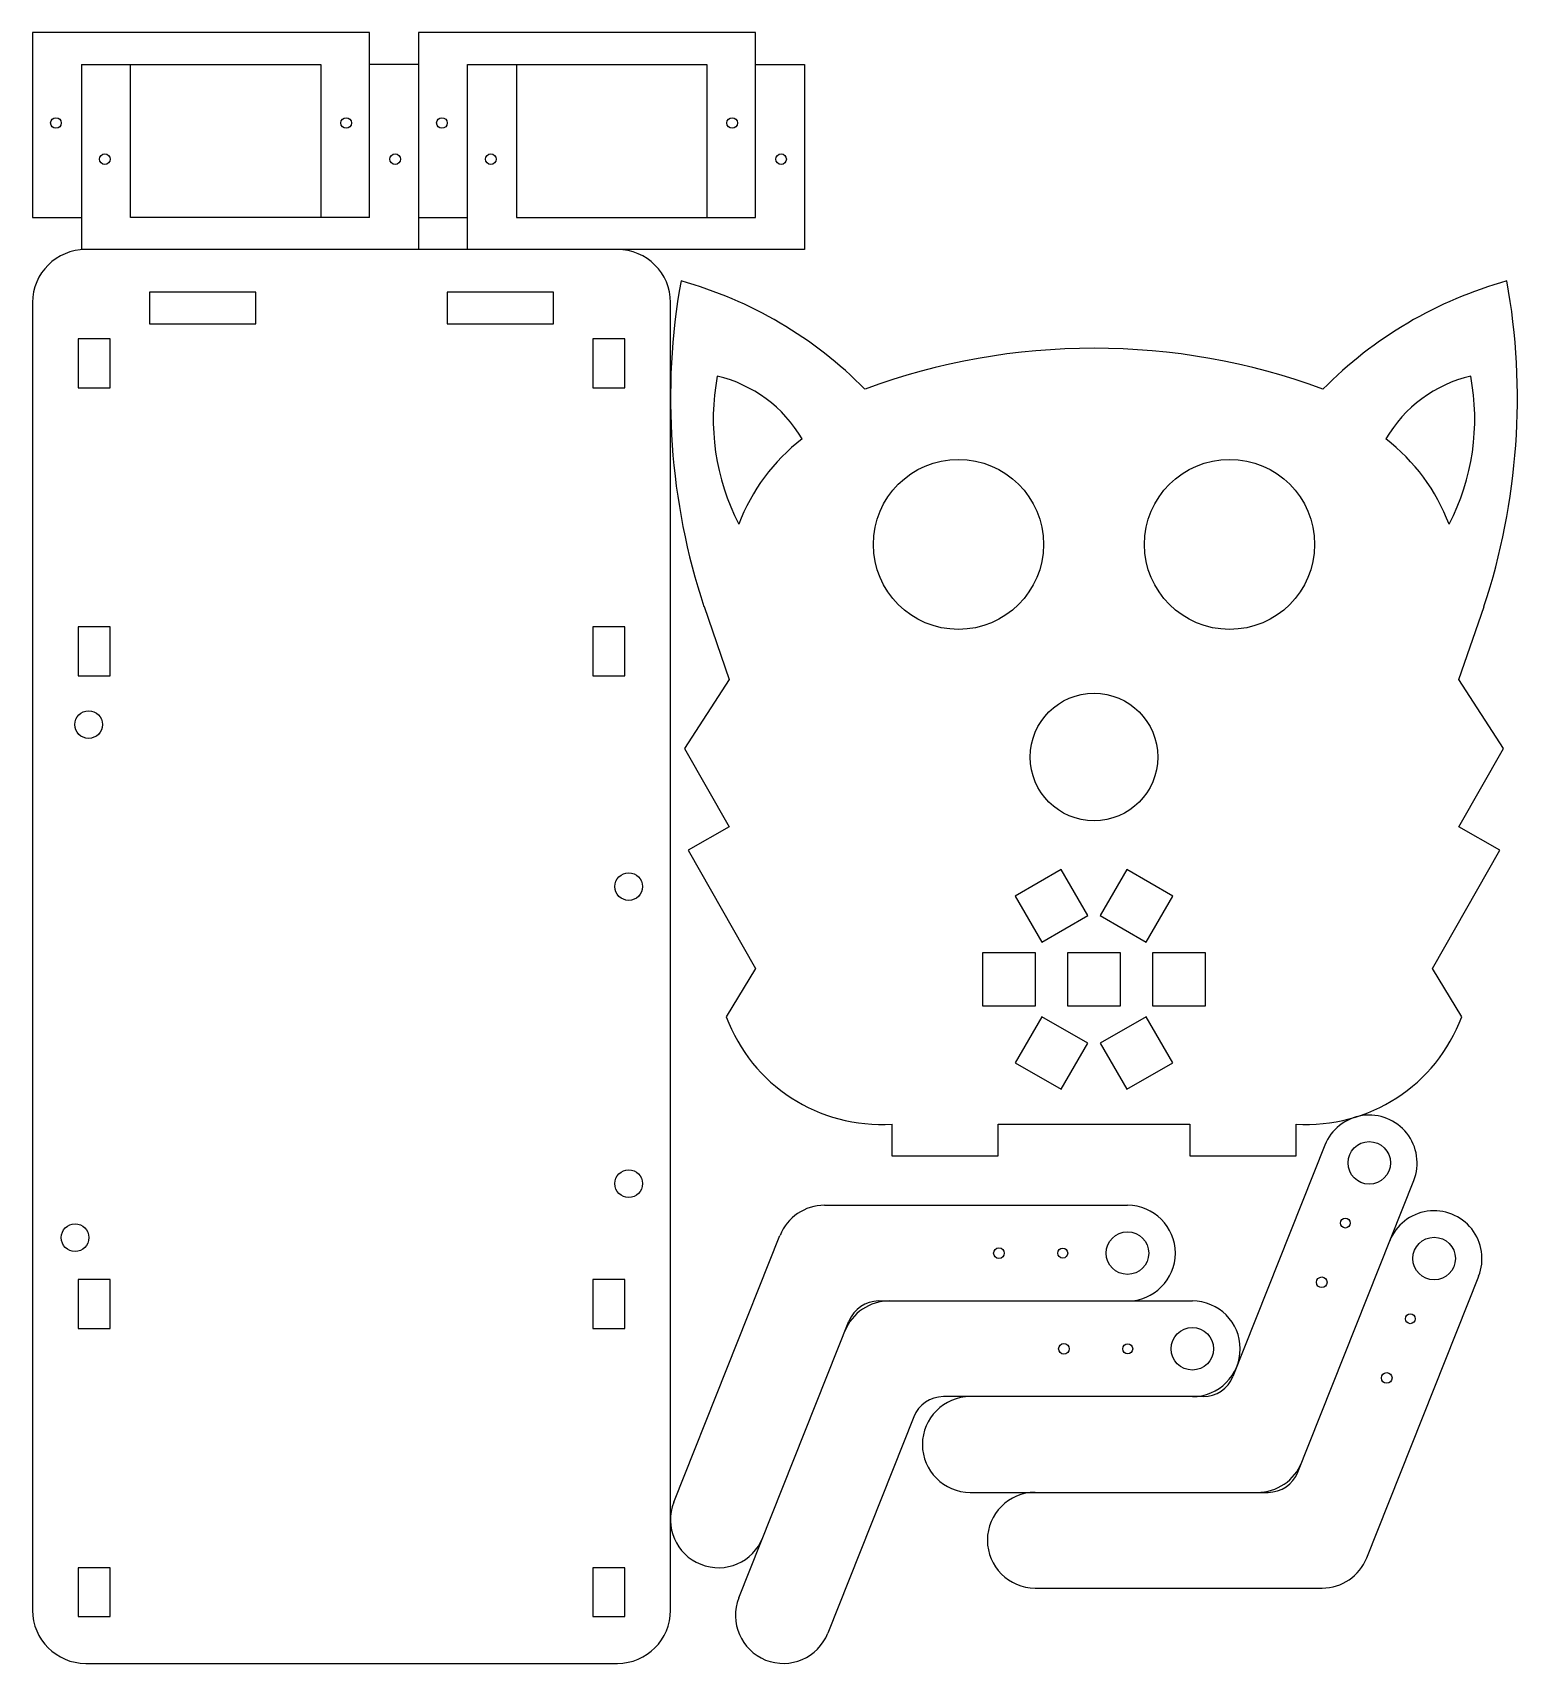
# Model space of a CAD drawing. Header units: millimetres. Extents: x 2 to 142, y -194 to -41.
import ezdxf

# ---------------------------------------------------------------- set-up
doc = ezdxf.new("R2010")
doc.units = ezdxf.units.MM
doc.layers.get('0').update_dxf_attribs({"true_color": 0xffffff})

msp = doc.modelspace()

# ---------------------------------------------------------------- linework, layer by layer
at = {"color": 7, "linetype": 'Continuous', "lineweight": 25, "true_color": 0xffffff}
for p, q in [((2, -40.89), (2, -58.29)), ((33.7, -40.89), (2, -40.89)), ((33.7, -58.29), (33.7, -40.89)), ((38.3, -40.89), (38.3, -61.29)), ((70, -40.89), (38.3, -40.89)), ((70, -58.29), (70, -40.89)), ((6.6, -43.89), (29.1, -43.89)), ((6.6, -43.89), (6.6, -61.29)), ((11.2, -58.29), (11.2, -43.89)), ((29.1, -43.89), (29.1, -58.29)), ((38.3, -43.89), (33.7, -43.89)), ((42.9, -43.89), (65.4, -43.89)), ((42.9, -61.29), (42.9, -43.89)), ((47.5, -43.89), (47.5, -58.29)), ((65.4, -43.89), (65.4, -58.29)), ((70, -43.89), (74.6, -43.89)), ((74.6, -43.89), (74.6, -61.29)), ((2, -58.29), (6.6, -58.29)), ((33.7, -58.29), (11.2, -58.29)), ((38.3, -58.29), (42.9, -58.29)), ((47.5, -58.29), (70, -58.29)), ((74.6, -61.29), (6.6, -61.29)), ((23, -65.29), (13, -65.29)), ((13, -65.29), (13, -68.29)), ((23, -68.29), (23, -65.29)), ((41, -65.29), (41, -68.29)), ((51, -65.29), (41, -65.29)), ((51, -68.29), (51, -65.29)), ((2, -66.29), (2, -189.29)), ((62, -189.29), (62, -66.29)), ((13, -68.29), (23, -68.29)), ((41, -68.29), (51, -68.29)), ((6.3, -69.69), (6.3, -74.29)), ((9.3, -69.69), (6.3, -69.69)), ((9.3, -74.29), (9.3, -69.69)), ((57.7, -69.69), (54.7, -69.69)), ((54.7, -69.69), (54.7, -74.29)), ((57.7, -74.29), (57.7, -69.69)), ((6.3, -74.29), (9.3, -74.29)), ((54.7, -74.29), (57.7, -74.29)), ((65.15, -94.87), (67.51, -101.74)), ((136.14, -101.74), (138.51, -94.87)), ((6.3, -96.79), (6.3, -101.39)), ((9.3, -96.79), (6.3, -96.79)), ((9.3, -101.39), (9.3, -96.79)), ((57.7, -96.79), (54.7, -96.79)), ((54.7, -96.79), (54.7, -101.39)), ((57.7, -101.39), (57.7, -96.79)), ((6.3, -101.39), (9.3, -101.39)), ((54.7, -101.39), (57.7, -101.39)), ((67.51, -101.74), (63.32, -108.24)), ((140.34, -108.24), (136.14, -101.74)), ((63.32, -108.24), (67.51, -115.6)), ((136.14, -115.6), (140.34, -108.24)), ((67.51, -115.6), (63.65, -117.8)), ((140, -117.8), (136.14, -115.6)), ((63.65, -117.8), (69.98, -128.91)), ((133.67, -128.91), (140, -117.8)), ((98.74, -119.61), (94.41, -122.11)), ((101.24, -123.94), (98.74, -119.61)), ((104.91, -119.61), (102.41, -123.94)), ((109.24, -122.11), (104.91, -119.61)), ((94.41, -122.11), (96.91, -126.44)), ((106.74, -126.44), (109.24, -122.11)), ((96.91, -126.44), (101.24, -123.94)), ((102.41, -123.94), (106.74, -126.44)), ((91.33, -127.45), (91.33, -132.45)), ((96.33, -127.45), (91.33, -127.45)), ((96.33, -132.45), (96.33, -127.45)), ((99.33, -127.45), (99.33, -132.45)), ((104.33, -127.45), (99.33, -127.45)), ((104.33, -132.45), (104.33, -127.45)), ((107.33, -127.45), (107.33, -132.45)), ((112.33, -127.45), (107.33, -127.45)), ((112.33, -132.45), (112.33, -127.45)), ((69.98, -128.91), (67.24, -133.46)), ((136.42, -133.46), (133.67, -128.91)), ((91.33, -132.45), (96.33, -132.45)), ((99.33, -132.45), (104.33, -132.45)), ((107.33, -132.45), (112.33, -132.45)), ((96.91, -133.46), (94.41, -137.79)), ((101.24, -135.96), (96.91, -133.46)), ((106.74, -133.46), (102.41, -135.96)), ((109.24, -137.79), (106.74, -133.46)), ((98.74, -140.29), (101.24, -135.96)), ((102.41, -135.96), (104.91, -140.29)), ((94.41, -137.79), (98.74, -140.29)), ((104.91, -140.29), (109.24, -137.79)), ((82.83, -143.56), (82.83, -146.56)), ((92.83, -143.56), (110.83, -143.56)), ((92.83, -146.56), (92.83, -143.56)), ((110.83, -143.56), (110.83, -146.56)), ((120.83, -146.56), (120.83, -143.56)), ((123.53, -145.55), (114.89, -167.31)), ((82.83, -146.56), (92.83, -146.56)), ((110.83, -146.56), (120.83, -146.56)), ((121, -176.31), (131.9, -148.87)), ((76.48, -151.2), (104.98, -151.2)), ((62.32, -179.13), (72.29, -154.04)), ((127.48, -184.36), (138.01, -157.87)), ((6.3, -158.19), (6.3, -162.79)), ((9.3, -158.19), (6.3, -158.19)), ((9.3, -162.79), (9.3, -158.19)), ((57.7, -158.19), (54.7, -158.19)), ((54.7, -158.19), (54.7, -162.79)), ((57.7, -162.79), (57.7, -158.19)), ((81.57, -160.2), (111.08, -160.2)), ((68.43, -188.13), (78.78, -162.09)), ((6.3, -162.79), (9.3, -162.79)), ((54.7, -162.79), (57.7, -162.79)), ((112.1, -169.2), (87.67, -169.2)), ((84.89, -171.09), (76.79, -191.45)), ((90.19, -178.2), (118.21, -178.2)), ((6.3, -185.29), (6.3, -189.89)), ((9.3, -185.29), (6.3, -185.29)), ((9.3, -189.89), (9.3, -185.29)), ((57.7, -185.29), (54.7, -185.29)), ((54.7, -185.29), (54.7, -189.89)), ((57.7, -189.89), (57.7, -185.29)), ((96.3, -187.2), (123.3, -187.2)), ((6.3, -189.89), (9.3, -189.89)), ((54.7, -189.89), (57.7, -189.89)), ((7, -194.29), (57, -194.29))]:
    msp.add_line(p, q, dxfattribs=at)
for centre, radius in [((4.2, -49.39), 0.5), ((31.5, -49.39), 0.5), ((40.5, -49.39), 0.5), ((67.8, -49.39), 0.5), ((8.8, -52.79), 0.5), ((36.1, -52.79), 0.5), ((45.1, -52.79), 0.5), ((72.4, -52.79), 0.5), ((89.08, -89.03), 8), ((114.58, -89.03), 8), ((101.83, -109.03), 6), ((7.27, -105.98), 1.3), ((58.07, -121.22), 1.3), ((127.72, -147.21), 2), ((58.07, -149.16), 1.3), ((6, -154.24), 1.3), ((125.47, -152.87), 0.468), ((104.98, -155.7), 2), ((133.82, -156.21), 2), ((92.89, -155.7), 0.5), ((98.89, -155.7), 0.468), ((123.25, -158.44), 0.5), ((131.58, -161.87), 0.468), ((111.08, -164.7), 2), ((99, -164.7), 0.5), ((105, -164.7), 0.468), ((129.36, -167.44), 0.5)]:
    msp.add_circle(centre, radius, dxfattribs=at)
for centre, radius, start, end in [((7, -66.29), 5, 90, 180), ((57, -66.29), 5, 0, 90), ((124.47, -75.31), 62.47, 169.8032, 198.2492), ((52.57, -101.74), 38.91, 44.5732, 74.4656), ((151.08, -101.74), 38.91, 105.5344, 135.4268), ((79.18, -75.31), 62.47, 341.7508, 10.1968), ((101.83, -132.82), 62.24, 69.7551, 110.2449), ((87.64, -77.23), 21.62, 169.2655, 207.2773), ((63.49, -85.46), 12.6, 30.3028, 76.6844), ((140.16, -85.46), 12.6, 103.3156, 149.6972), ((116.02, -77.23), 21.62, 332.7227, 10.7345), ((85.59, -93.64), 18.36, 127.6747, 159.2607), ((118.06, -93.64), 18.36, 20.7393, 52.3253), ((81.81, -128.05), 15.54, 200.3725, 273.7698), ((121.85, -128.05), 15.54, 266.2302, 339.6275), ((127.72, -147.21), 4.5, 338.3274, 158.3274), ((76.48, -155.7), 4.5, 90, 158.3274), ((104.98, -155.7), 4.5, 270, 90), ((133.82, -156.21), 4.5, 338.3274, 158.3274), ((82.58, -164.7), 4.5, 90, 158.3274), ((81.57, -163.2), 3, 90, 158.3274), ((111.08, -164.7), 4.5, 270, 90), ((112.1, -166.2), 3, 270, 338.3274), ((87.67, -172.2), 3, 90, 158.3274), ((90.19, -173.7), 4.5, 90, 270), ((117.19, -173.7), 4.5, 270, 338.3274), ((118.21, -175.2), 3, 270, 338.3274), ((66.5, -180.79), 4.5, 158.3274, 338.3274), ((96.3, -182.7), 4.5, 90, 270), ((123.3, -182.7), 4.5, 270, 338.3274), ((72.61, -189.79), 4.5, 158.3274, 338.3274), ((7, -189.29), 5, 180, 270), ((57, -189.29), 5, 270, 0)]:
    msp.add_arc(centre, radius, start, end, dxfattribs=at)

doc.saveas('drawing.dxf')
